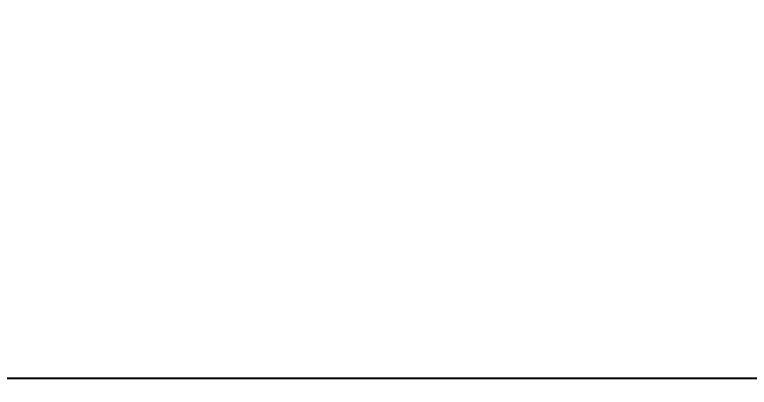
# Model space of a CAD drawing. Header units: millimetres. Extents: x 122 to 2816, y -707 to 556.
# Drawn here: x 679.593 to 682.968, y 299.546 to 301.256 of the extents above; entities that cross this region are included whole.
import ezdxf

# ---------------------------------------------------------------- set-up
doc = ezdxf.new("R2010")
doc.units = ezdxf.units.MM
doc.header["$PDSIZE"] = -1
doc.layers.add('FORMAT', color=7, linetype='Continuous')
doc.styles.add('SLDTEXTSTYLE7', font='TXT', dxfattribs={"width": 0.75})
doc.dimstyles.new('SLDDIMSTYLE3', dxfattribs={"dimtxt": 1.852083, "dimasz": 1.852083, "dimexe": 0, "dimexo": 0.625, "dimgap": 0.463021, "dimtad": 1, "dimdec": 0, "dimlfac": 110, "dimrnd": 1e-09, "dimzin": 12, "dimtxsty": 'SLDTEXTSTYLE7', "dimsah": 1, "dimcen": 2.5, "dimazin": 3, "dimtfac": 1, "dimtdec": 0, "dimtmove": 0, "dimatfit": 3, "dimfrac": 2, "dimtzin": 12})
doc.dimstyles.new('SLDDIMSTYLE4', dxfattribs={"dimtxt": 1.852083, "dimasz": 1.852083, "dimexe": 0, "dimexo": 0.625, "dimgap": 0.463021, "dimtad": 1, "dimdec": 0, "dimlfac": 110, "dimrnd": 1e-09, "dimzin": 12, "dimtxsty": 'SLDTEXTSTYLE7', "dimsah": 1, "dimcen": 2.5, "dimazin": 3, "dimtfac": 1, "dimtdec": 0, "dimtmove": 0, "dimatfit": 0, "dimfrac": 2, "dimtzin": 12})

# ---------------------------------------------------------------- blocks, each defined once
blk = doc.blocks.new('*D1067')
at = {"layer": 'Defpoints', "color": 0}
for p in [(676.2391, 299.5884), (731.8934, 299.5884), (673.5119, 291.4066)]:
    blk.add_point(p, dxfattribs=at)
at = {"layer": 'FORMAT', "color": 0, "lineweight": -2}
for p, q in [((676.3016, 299.5884), (731.8934, 299.5884)), ((731.8934, 297.7363), (731.8934, 293.2586)), ((673.5744, 291.4066), (731.8934, 291.4066)), ((731.8934, 291.4066), (731.8934, 285.3873))]:
    blk.add_line(p, q, dxfattribs=at)
at = {"layer": 'FORMAT', "color": 0}
for points in [[(731.5847, 297.7363), (732.2021, 297.7363), (731.8934, 299.5884)], [(731.5847, 293.2586), (732.2021, 293.2586), (731.8934, 291.4066)]]:
    blk.add_solid(points, dxfattribs=at)
at = {"layer": 'FORMAT', "color": 0, "insert": (729.5783, 287.4709), "char_height": 1.85208, "attachment_point": 2, "rotation": 90, "style": 'SLDTEXTSTYLE7'}
blk.add_mtext('\\A1;900', dxfattribs=at)
blk = doc.blocks.new('*D1068')
at = {"layer": 'Defpoints', "color": 0}
for p in [(711.2391, 305.0429), (731.8934, 305.0429), (676.2391, 299.5884)]:
    blk.add_point(p, dxfattribs=at)
at = {"layer": 'FORMAT', "color": 0, "lineweight": -2}
for p, q in [((711.3016, 305.0429), (731.8934, 305.0429)), ((731.8934, 301.4405), (731.8934, 303.1908)), ((676.3016, 299.5884), (731.8934, 299.5884))]:
    blk.add_line(p, q, dxfattribs=at)
at = {"layer": 'FORMAT', "color": 0}
for points in [[(731.5847, 303.1908), (732.2021, 303.1908), (731.8934, 305.0429)], [(731.5847, 301.4405), (732.2021, 301.4405), (731.8934, 299.5884)]]:
    blk.add_solid(points, dxfattribs=at)
at = {"layer": 'FORMAT', "color": 0, "insert": (729.5783, 302.2484), "char_height": 1.85208, "attachment_point": 2, "rotation": 90, "style": 'SLDTEXTSTYLE7'}
blk.add_mtext('\\A1;600', dxfattribs=at)

msp = doc.modelspace()

# ---------------------------------------------------------------- dimensions: what is measured, and where the dimension line sits
at = {"layer": 'FORMAT'}
for base, p1, p2, dimstyle, picture, middle in [((731.893394, 305.042928), (676.239135, 299.588383), (711.239135, 305.042928), 'SLDDIMSTYLE4', '*D1068', (731.893394, 302.248414)), ((731.893394, 299.588383), (673.511862, 291.406565), (676.239135, 299.588383), 'SLDDIMSTYLE3', '*D1067', (731.893394, 287.470888))]:
    dim = msp.add_linear_dim(base=base, p1=p1, p2=p2, angle=90, dimstyle=dimstyle, dxfattribs=at)
    dim.commit()
    dim.dimension.update_dxf_attribs({"geometry": picture, "text_midpoint": middle, "dimtype": 160})

doc.saveas('drawing.dxf')
